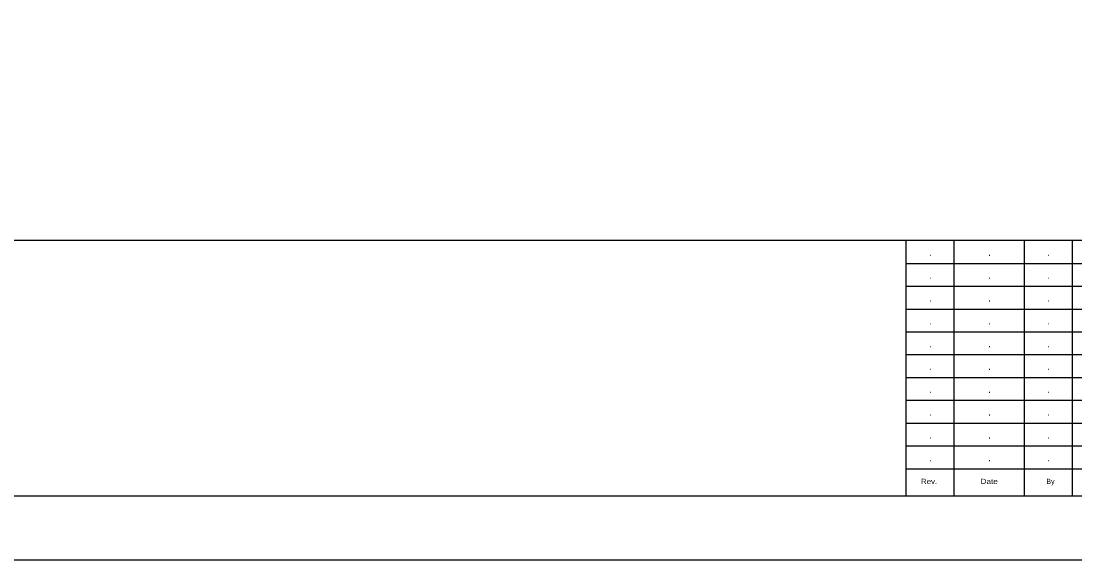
# Model space of a CAD drawing. Extents: x -26 to 2005, y -56 to 785.
# Drawn here: x 308.8 to 638.4, y -55.7 to 112.7 of the extents above; entities that cross this region are included whole.
import ezdxf
from ezdxf.enums import TextEntityAlignment as Align

# ---------------------------------------------------------------- set-up
doc = ezdxf.new("R2010")
doc.units = 0
doc.layers.add('21', color=7, linetype='Continuous', lineweight=13)

msp = doc.modelspace()

# ---------------------------------------------------------------- linework, layer by layer
at = {"layer": '21', "lineweight": 25}
for p, q in [((13.652, 44.262), (1142.652, 44.262)), ((585.652, -35.738), (585.652, 44.262)), ((600.652, -35.738), (600.652, 44.262)), ((622.652, -35.738), (622.652, 44.262)), ((637.652, -35.738), (637.652, 44.262)), ((585.652, 36.986), (812.652, 36.986)), ((585.652, 29.85), (812.652, 29.85)), ((585.652, 22.714), (812.652, 22.714)), ((585.652, 15.578), (812.652, 15.578)), ((585.652, 8.442), (812.652, 8.442)), ((585.652, 1.306), (812.652, 1.306)), ((585.652, -5.83), (812.652, -5.83)), ((585.652, -12.966), (812.652, -12.966)), ((585.652, -20.102), (812.652, -20.102)), ((585.652, -27.238), (812.652, -27.238)), ((13.652, -35.738), (1142.652, -35.738))]:
    msp.add_line(p, q, dxfattribs=at)
msp.add_lwpolyline([(-26.348, -55.738), (1162.652, -55.738), (1162.652, 785.262)], dxfattribs=at)

# ---------------------------------------------------------------- texts
at = {"layer": '21'}
for s, height, width, p in [('.', 2.504, 0.85, (593.152, 39.303)), ('.', 2.504, 0.85, (611.652, 39.303)), ('.', 2.504, 0.85, (630.152, 39.303)), ('.', 2.504, 0.85, (593.152, 32.166)), ('.', 2.504, 0.85, (611.652, 32.166)), ('.', 2.504, 0.85, (630.152, 32.166)), ('.', 2.504, 0.85, (593.152, 25.03)), ('.', 2.504, 0.85, (611.652, 25.03)), ('.', 2.504, 0.85, (630.152, 25.03)), ('.', 2.504, 0.85, (593.152, 17.895)), ('.', 2.504, 0.85, (611.652, 17.895)), ('.', 2.504, 0.85, (630.152, 17.895)), ('.', 2.504, 0.85, (593.152, 10.758)), ('.', 2.504, 0.85, (611.652, 10.758)), ('.', 2.504, 0.85, (630.152, 10.758)), ('.', 2.504, 0.85, (593.152, 3.623)), ('.', 2.504, 0.85, (611.652, 3.623)), ('.', 2.504, 0.85, (630.152, 3.623)), ('.', 2.504, 0.85, (593.152, -3.514)), ('.', 2.504, 0.85, (611.652, -3.514)), ('.', 2.504, 0.85, (630.152, -3.514)), ('.', 2.504, 0.85, (593.152, -10.649)), ('.', 2.504, 0.85, (611.652, -10.649)), ('.', 2.504, 0.85, (630.152, -10.649)), ('.', 2.504, 0.85, (593.152, -17.786)), ('.', 2.504, 0.85, (611.652, -17.786)), ('.', 2.504, 0.85, (630.152, -17.786)), ('.', 2.504, 0.85, (593.152, -24.922)), ('.', 2.504, 0.85, (611.652, -24.922)), ('.', 2.504, 0.85, (630.152, -24.922)), ('Rev.', 1.605, 1.15, (592.772, -31.987)), ('Date', 1.605, 1.2, (611.573, -31.987))]:
    msp.add_text(s, height=height, dxfattribs=dict(at, width=width)).set_placement(p, align=Align.CENTER)
msp.add_text('By', height=1.605, dxfattribs=at).set_placement((630.732, -31.987), align=Align.CENTER)

doc.saveas('drawing.dxf')
